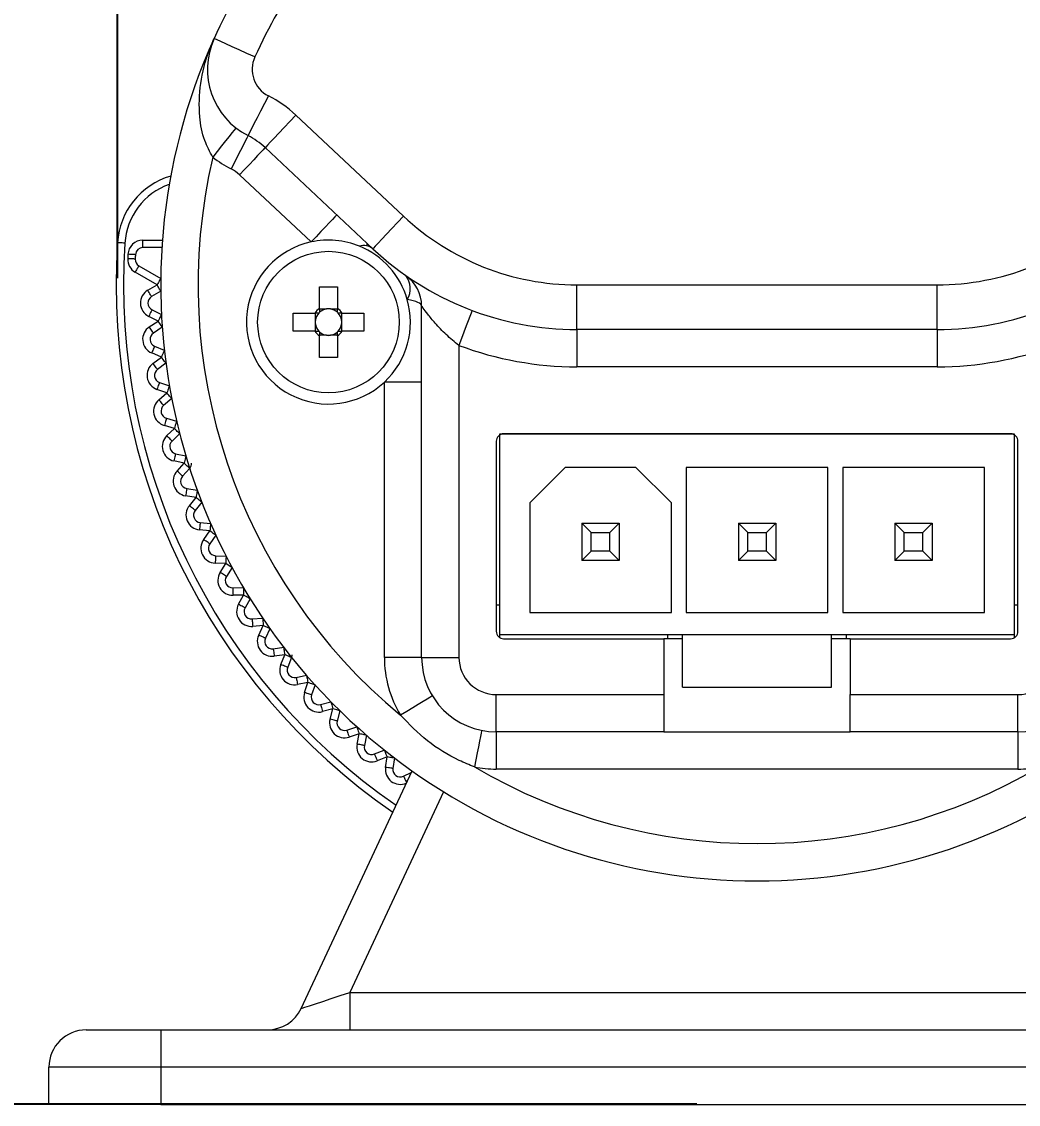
# Model space of a CAD drawing. Header units: inches. Extents: x 3.3 to 16.6, y 1.3 to 9.
# Drawn here: x 4.533 to 5.571, y 4.574 to 5.702 of the extents above; entities that cross this region are included whole.
import ezdxf

# ---------------------------------------------------------------- set-up
doc = ezdxf.new("R2010")
doc.units = ezdxf.units.IN
doc.header["$MEASUREMENT"] = 0
doc.layers.add('DIMENSIONS', color=1, linetype='Continuous', lineweight=15)
doc.styles.get("Standard").update_dxf_attribs({"font": 'Arial.ttf'})
doc.dimstyles.new('Standard .180IN', dxfattribs={"dimtxt": 0.18, "dimasz": 0.18, "dimexe": 0.18, "dimexo": 0.0625, "dimgap": 0.09, "dimtad": 0, "dimtih": 1, "dimtoh": 1, "dimdec": 5, "dimzin": 0, "dimdsep": 46, "dimlunit": 4, "dimtxsty": 'Standard', "dimcen": 0.09, "dimadec": 0, "dimazin": 0, "dimtfac": 1, "dimtdec": 5, "dimtofl": 0, "dimtmove": 0, "dimatfit": 3, "dimfxl": 1, "dimtolj": 1, "dimtzin": 0, "dimarcsym": 0})

# ---------------------------------------------------------------- blocks, each defined once
blk = doc.blocks.new('*D4')
at = {"layer": 'Defpoints', "color": 0, "transparency": 16777216}
for p in [(5.9663, 6.5191), (4.6328, 5.3718), (5.9663, 5.3718)]:
    blk.add_point(p, dxfattribs=at)
at = {"layer": 'DIMENSIONS', "color": 0, "lineweight": -2, "transparency": 16777216}
for p, q in [((5.2996, 6.5191), (5.3211, 7.6665)), ((5.3211, 7.6665), (5.5011, 7.6665)), ((4.6328, 5.4343), (4.6328, 6.6991)), ((5.9663, 5.4343), (5.9663, 6.6991)), ((4.8128, 6.5191), (5.7863, 6.5191))]:
    blk.add_line(p, q, dxfattribs=at)
at = {"layer": 'DIMENSIONS', "color": 0, "transparency": 16777216}
for points in [[(4.8128, 6.5491), (4.8128, 6.4891), (4.6328, 6.5191)], [(5.7863, 6.5491), (5.7863, 6.4891), (5.9663, 6.5191)]]:
    blk.add_solid(points, dxfattribs=at)
at = {"layer": 'DIMENSIONS', "color": 0, "transparency": 16777216, "insert": (6.2443, 7.6665), "char_height": 0.18, "attachment_point": 5}
blk.add_mtext('\\A1;1{\\H1x;\\S11/32;}"\\P [33.87 mm]', dxfattribs=at)
blk = doc.blocks.new('*D5')
at = {"layer": 'Defpoints', "color": 0, "transparency": 16777216}
for p in [(3.826, 5.9013), (5.2986, 5.9013), (5.2986, 4.5739)]:
    blk.add_point(p, dxfattribs=at)
at = {"layer": 'DIMENSIONS', "color": 0, "lineweight": -2, "transparency": 16777216}
for p, q in [((5.2361, 5.9013), (3.646, 5.9013)), ((3.826, 5.7213), (3.826, 5.6826)), ((3.826, 4.7539), (3.826, 4.7925)), ((5.2361, 4.5739), (3.646, 4.5739))]:
    blk.add_line(p, q, dxfattribs=at)
at = {"layer": 'DIMENSIONS', "color": 0, "transparency": 16777216}
for points in [[(3.796, 5.7213), (3.856, 5.7213), (3.826, 5.9013)], [(3.796, 4.7539), (3.856, 4.7539), (3.826, 4.5739)]]:
    blk.add_solid(points, dxfattribs=at)
at = {"layer": 'DIMENSIONS', "color": 0, "transparency": 16777216, "insert": (3.826, 5.2376), "char_height": 0.18, "attachment_point": 5}
blk.add_mtext('\\A1;1{\\H1x;\\S5/16;}"\\P [33.72 mm]', dxfattribs=at)

msp = doc.modelspace()

# ---------------------------------------------------------------- linework, layer by layer
at = {"color": 7, "linetype": 'Continuous', "lineweight": 15}
for p, q in [((4.818371, 5.604274), (4.930535, 5.498954)), ((4.898664, 5.465013), (4.786501, 5.570332)), ((4.834442, 5.472093), (4.759942, 5.542047)), ((4.659206, 5.466254), (4.659206, 5.474014)), ((4.892373, 5.47092), (4.892373, 5.467676)), ((4.679066, 5.466254), (4.659206, 5.466254)), ((4.655124, 5.447297), (4.677852, 5.434175)), ((4.673972, 5.427455), (4.651244, 5.440577)), ((4.664467, 5.421967), (4.673972, 5.427455)), ((4.843138, 5.425515), (4.861762, 5.425515)), ((4.843138, 5.402936), (4.843138, 5.425515)), ((4.861762, 5.425515), (4.861762, 5.402936)), ((5.111135, 5.427455), (5.486154, 5.427455)), ((5.111135, 5.380895), (5.111135, 5.427455)), ((5.486154, 5.380895), (5.486154, 5.427455)), ((4.677852, 5.420734), (4.668347, 5.415246)), ((4.843138, 5.402301), (4.850439, 5.402301)), ((4.854461, 5.402301), (4.861762, 5.402301)), ((4.949449, 5.03946), (4.949449, 5.405384)), ((4.675112, 5.389738), (4.665293, 5.394642)), ((4.66876, 5.401584), (4.678579, 5.39668)), ((4.815591, 5.379343), (4.815591, 5.397967)), ((4.815591, 5.397967), (4.838169, 5.397967)), ((4.838804, 5.390666), (4.838804, 5.397967)), ((4.866096, 5.397967), (4.866096, 5.390666)), ((4.866731, 5.397967), (4.88931, 5.397967)), ((4.88931, 5.397967), (4.88931, 5.379343)), ((4.665956, 5.383686), (4.675112, 5.389738)), ((4.679391, 5.383264), (4.670234, 5.377212)), ((4.838169, 5.379343), (4.815591, 5.379343)), ((4.838804, 5.379343), (4.838804, 5.386644)), ((4.866096, 5.386644), (4.866096, 5.379343)), ((4.88931, 5.379343), (4.866731, 5.379343)), ((5.486154, 5.380895), (5.111135, 5.380895)), ((5.111135, 5.380895), (5.111135, 5.342096)), ((5.486154, 5.380895), (5.486154, 5.342096)), ((4.850439, 5.375009), (4.843138, 5.375009)), ((4.843138, 5.351796), (4.843138, 5.374374)), ((4.861762, 5.375009), (4.854461, 5.375009)), ((4.861762, 5.374374), (4.861762, 5.351796)), ((4.671471, 5.3636), (4.681569, 5.359298)), ((4.988248, 5.364433), (4.988248, 5.03946)), ((4.678527, 5.352159), (4.66843, 5.356461)), ((4.669753, 5.345565), (4.678527, 5.352159)), ((4.683189, 5.345955), (4.674414, 5.339362)), ((4.861762, 5.351796), (4.843138, 5.351796)), ((5.486154, 5.342096), (5.111135, 5.342096)), ((4.676471, 5.325848), (4.68681, 5.322164)), ((4.949449, 5.326213), (4.910649, 5.326213)), ((4.910649, 5.03946), (4.910649, 5.326213)), ((4.684205, 5.314854), (4.673866, 5.318539)), ((4.675844, 5.307743), (4.684205, 5.314854)), ((4.689232, 5.308943), (4.680872, 5.301832)), ((4.692124, 5.277961), (4.681582, 5.281014)), ((4.683741, 5.288468), (4.694283, 5.285414)), ((4.684209, 5.270358), (4.692124, 5.277961)), ((4.6975, 5.272364), (4.689584, 5.264761)), ((5.030928, 5.272257), (5.566361, 5.272257)), ((5.030928, 5.062739), (5.030928, 5.272257)), ((5.562481, 5.272257), (5.034808, 5.272257)), ((5.566361, 5.272257), (5.566361, 5.062739)), ((5.027048, 5.264497), (5.027048, 5.066619)), ((5.570241, 5.066619), (5.570241, 5.264497)), ((4.702257, 5.241613), (4.69155, 5.244024)), ((4.693255, 5.251595), (4.703962, 5.249183)), ((4.694815, 5.233546), (4.702257, 5.241613)), ((4.707961, 5.236351), (4.700518, 5.228284)), ((5.098827, 5.237337), (5.061967, 5.200477)), ((5.172546, 5.237337), (5.098827, 5.237337)), ((5.209405, 5.200477), (5.172546, 5.237337)), ((5.372363, 5.237337), (5.224925, 5.237337)), ((5.224925, 5.237337), (5.224925, 5.086019)), ((5.372363, 5.086019), (5.372363, 5.237337)), ((5.535321, 5.237337), (5.387883, 5.237337)), ((5.387883, 5.237337), (5.387883, 5.086019)), ((5.535321, 5.086019), (5.535321, 5.237337)), ((4.704977, 5.215363), (4.715811, 5.213602)), ((4.714566, 5.205943), (4.703733, 5.207703)), ((4.707624, 5.197441), (4.714566, 5.205943)), ((4.720577, 5.201035), (4.713635, 5.192533)), ((5.061967, 5.200477), (5.061967, 5.086019)), ((5.209405, 5.086019), (5.209405, 5.200477)), ((4.718866, 5.179905), (4.729786, 5.178802)), ((5.125987, 5.169438), (5.116287, 5.179138)), ((5.116287, 5.179138), (5.155086, 5.179138)), ((5.116287, 5.179138), (5.116287, 5.140338)), ((5.145386, 5.169438), (5.155086, 5.179138)), ((5.155086, 5.179138), (5.155086, 5.140338)), ((5.288944, 5.169438), (5.279245, 5.179138)), ((5.279245, 5.179138), (5.318044, 5.179138)), ((5.279245, 5.179138), (5.279245, 5.140338)), ((5.308344, 5.169438), (5.318044, 5.179138)), ((5.318044, 5.179138), (5.318044, 5.140338)), ((5.451902, 5.169438), (5.442202, 5.179138)), ((5.442202, 5.179138), (5.481002, 5.179138)), ((5.442202, 5.179138), (5.442202, 5.140338)), ((5.471302, 5.169438), (5.481002, 5.179138)), ((5.481002, 5.179138), (5.481002, 5.140338)), ((4.729006, 5.171081), (4.718086, 5.172184)), ((4.722591, 5.162176), (4.729006, 5.171081)), ((4.735302, 5.166545), (4.728887, 5.15764)), ((5.125987, 5.169438), (5.145386, 5.169438)), ((5.125987, 5.150038), (5.125987, 5.169438)), ((5.145386, 5.150038), (5.145386, 5.169438)), ((5.288944, 5.169438), (5.308344, 5.169438)), ((5.288944, 5.150038), (5.288944, 5.169438)), ((5.308344, 5.150038), (5.308344, 5.169438)), ((5.451902, 5.169438), (5.471302, 5.169438)), ((5.451902, 5.150038), (5.451902, 5.169438)), ((5.471302, 5.150038), (5.471302, 5.169438)), ((4.734871, 5.145351), (4.745837, 5.144909)), ((5.116287, 5.140338), (5.125987, 5.150038)), ((5.145386, 5.150038), (5.125987, 5.150038)), ((5.155086, 5.140338), (5.145386, 5.150038)), ((5.279245, 5.140338), (5.288944, 5.150038)), ((5.308344, 5.150038), (5.288944, 5.150038)), ((5.318044, 5.140338), (5.308344, 5.150038)), ((5.442202, 5.140338), (5.451902, 5.150038)), ((5.471302, 5.150038), (5.451902, 5.150038)), ((5.481002, 5.140338), (5.471302, 5.150038)), ((4.745525, 5.137155), (4.734558, 5.137597)), ((4.739659, 5.127879), (4.745525, 5.137155)), ((4.752083, 5.133008), (4.746217, 5.123731)), ((5.155086, 5.140338), (5.116287, 5.140338)), ((5.318044, 5.140338), (5.279245, 5.140338)), ((5.481002, 5.140338), (5.442202, 5.140338)), ((4.752932, 5.111825), (4.763906, 5.112046)), ((4.764062, 5.104288), (4.753088, 5.104067)), ((4.758767, 5.094674), (4.764062, 5.104288)), ((4.770859, 5.100544), (4.765564, 5.090931)), ((5.030928, 5.093779), (5.027048, 5.093779)), ((5.061967, 5.086019), (5.209405, 5.086019)), ((5.224925, 5.086019), (5.372363, 5.086019)), ((5.387883, 5.086019), (5.535321, 5.086019)), ((5.570241, 5.093779), (5.566361, 5.093779)), ((4.772985, 5.079452), (4.783925, 5.080335)), ((4.784549, 5.0726), (4.773609, 5.071717)), ((4.779844, 5.062685), (4.784549, 5.0726)), ((4.79156, 5.069274), (4.786855, 5.059358)), ((5.221045, 5.062739), (5.030928, 5.062739)), ((5.030928, 5.059899), (5.030928, 5.062739)), ((5.034808, 5.058859), (5.201646, 5.058859)), ((5.201646, 5.058859), (5.201646, 5.00066)), ((5.221045, 5.058859), (5.201646, 5.058859)), ((5.205526, 5.062739), (5.205526, 5.058859)), ((5.376243, 5.062739), (5.221045, 5.062739)), ((5.221045, 5.00842), (5.221045, 5.062739)), ((5.566361, 5.062739), (5.376243, 5.062739)), ((5.376243, 5.00842), (5.376243, 5.062739)), ((5.395643, 5.058859), (5.376243, 5.058859)), ((5.391763, 5.058859), (5.391763, 5.062739)), ((5.395643, 5.058859), (5.395643, 5.00066)), ((5.395643, 5.058859), (5.562481, 5.058859)), ((5.566361, 5.062739), (5.566361, 5.059899)), ((4.794956, 5.048348), (4.805823, 5.049891)), ((4.806913, 5.042208), (4.796046, 5.040666)), ((4.802815, 5.032026), (4.806913, 5.042208)), ((4.814112, 5.03931), (4.810014, 5.029128)), ((4.949449, 5.03946), (4.910649, 5.03946)), ((4.949449, 5.03946), (4.988248, 5.03946)), ((4.818765, 5.018628), (4.829518, 5.020824)), ((4.831071, 5.01322), (4.820317, 5.011025)), ((4.827595, 5.00281), (4.831071, 5.01322)), ((4.838431, 5.010763), (4.834956, 5.000352)), ((5.221045, 5.00842), (5.376243, 5.00842)), ((5.027048, 4.961861), (5.027048, 5.00066)), ((5.027048, 5.00066), (5.201646, 5.00066)), ((5.201646, 5.00066), (5.201646, 4.961861)), ((5.395643, 5.00066), (5.570241, 5.00066)), ((5.395643, 4.961861), (5.395643, 5.00066)), ((5.570241, 4.961861), (5.570241, 5.00066)), ((4.844325, 4.9904), (4.854926, 4.99324)), ((4.856935, 4.985745), (4.846333, 4.982904)), ((4.854094, 4.975143), (4.856935, 4.985745)), ((4.86443, 4.983736), (4.861589, 4.973135)), ((4.871542, 4.963766), (4.881953, 4.967241)), ((4.88441, 4.959881), (4.873999, 4.956405)), ((4.882215, 4.949127), (4.88441, 4.959881)), ((4.892013, 4.958329), (4.889818, 4.947575)), ((5.201646, 4.961861), (5.027048, 4.961861)), ((5.027048, 4.961861), (5.027048, 4.923061)), ((5.201646, 4.961861), (5.395643, 4.961861)), ((5.570241, 4.961861), (5.395643, 4.961861)), ((5.570241, 4.961861), (5.570241, 4.923061)), ((4.900318, 4.938824), (4.9105, 4.942922)), ((4.913397, 4.935723), (4.903215, 4.931625)), ((4.911855, 4.924856), (4.913397, 4.935723)), ((4.92108, 4.934633), (4.919538, 4.923766)), ((4.824097, 4.673867), (4.939412, 4.92116)), ((4.930548, 4.915665), (4.93864, 4.919505)), ((5.570241, 4.923061), (5.027048, 4.923061)), ((4.874554, 4.690264), (5.722735, 4.690264)), ((4.874554, 4.690264), (4.874554, 4.651465)), ((4.600253, 4.651465), (4.677852, 4.651465)), ((4.677852, 4.651465), (5.919436, 4.651465)), ((4.677852, 4.651465), (4.677852, 4.612665)), ((4.561454, 4.573866), (4.561454, 4.612665)), ((4.677852, 4.612665), (4.561454, 4.612665)), ((5.919436, 4.612665), (4.677852, 4.612665)), ((4.677852, 4.612665), (4.677852, 4.573866)), ((4.677852, 4.573866), (4.561454, 4.573866)), ((4.677852, 4.573866), (5.919436, 4.573866))]:
    msp.add_line(p, q, dxfattribs=at)
at = {"color": 8, "linetype": 'Continuous', "lineweight": 15}
for p, q in [((4.659206, 5.474014), (4.679601, 5.474014)), ((4.972112, 4.899478), (4.874554, 4.690264))]:
    msp.add_line(p, q, dxfattribs=at)
at = {"color": 7, "linetype": 'Continuous', "lineweight": 15, "flags": 128}
for points in [[(4.775751, 5.664784), (4.76748, 5.668539), (4.759526, 5.672148), (4.752196, 5.675475), (4.745772, 5.678391), (4.740499, 5.680784), (4.736581, 5.682563), (4.734169, 5.683658), (4.733354, 5.684027)], [(4.789889, 5.624317), (4.785755, 5.616229), (4.78178, 5.608452), (4.778117, 5.601284), (4.774906, 5.595002), (4.77227, 5.589846), (4.770312, 5.586015), (4.769106, 5.583656), (4.768699, 5.582859)], [(4.818371, 5.604274), (4.812154, 5.597652), (4.806175, 5.591285), (4.800665, 5.585416), (4.795835, 5.580273), (4.791872, 5.576052), (4.788927, 5.572915), (4.787113, 5.570984), (4.786501, 5.570332)], [(4.756042, 5.590963), (4.755581, 5.590377), (4.754216, 5.588641), (4.751999, 5.585823), (4.749016, 5.58203), (4.745382, 5.577409), (4.741235, 5.572137), (4.736735, 5.566416), (4.732055, 5.560466)], [(4.768699, 5.582859), (4.76836, 5.582195), (4.767355, 5.580229), (4.765723, 5.577037), (4.763527, 5.57274), (4.760851, 5.567505), (4.757799, 5.561532), (4.754486, 5.555051), (4.751041, 5.548311)], [(4.786501, 5.570332), (4.78599, 5.569788), (4.784479, 5.568179), (4.782025, 5.565565), (4.778722, 5.562047), (4.774697, 5.557761), (4.770105, 5.552871), (4.765123, 5.547565), (4.759942, 5.542047)], [(4.861001, 5.500378), (4.860491, 5.499834), (4.858979, 5.498225), (4.856525, 5.495611), (4.853222, 5.492093), (4.849197, 5.487807), (4.844606, 5.482917), (4.839624, 5.477611), (4.834442, 5.472093)], [(4.930535, 5.498954), (4.924317, 5.492333), (4.918338, 5.485965), (4.912828, 5.480097), (4.907999, 5.474954), (4.904035, 5.470733), (4.90109, 5.467596), (4.899277, 5.465665), (4.898664, 5.465013)], [(4.640482, 5.470849), (4.638971, 5.470948), (4.637519, 5.471044), (4.63618, 5.471132), (4.635007, 5.47121), (4.634044, 5.471273), (4.633328, 5.47132), (4.632888, 5.471349), (4.632739, 5.471359)], [(4.651455, 5.45887), (4.651306, 5.458878), (4.650865, 5.458899), (4.650149, 5.458934), (4.649185, 5.458981), (4.64801, 5.459038), (4.64667, 5.459103), (4.645216, 5.459173), (4.643704, 5.459247)], [(4.651251, 5.454339), (4.651102, 5.454346), (4.65066, 5.454364), (4.649944, 5.454394), (4.64898, 5.454434), (4.647805, 5.454482), (4.646465, 5.454538), (4.64501, 5.454598), (4.643497, 5.454661)], [(4.655124, 5.447297), (4.655049, 5.447168), (4.654829, 5.446786), (4.65447, 5.446165), (4.653988, 5.445329), (4.6534, 5.44431), (4.652729, 5.443149), (4.652001, 5.441888), (4.651244, 5.440577)], [(4.677852, 5.434175), (4.677778, 5.434046), (4.677557, 5.433663), (4.677199, 5.433042), (4.676716, 5.432207), (4.676128, 5.431188), (4.675457, 5.430026), (4.674729, 5.428766), (4.673972, 5.427455)], [(4.677852, 5.420734), (4.677778, 5.420863), (4.677557, 5.421246), (4.677199, 5.421867), (4.676716, 5.422703), (4.676128, 5.423721), (4.675457, 5.424883), (4.674729, 5.426144), (4.673972, 5.427455)], [(4.668347, 5.415246), (4.668273, 5.415376), (4.668052, 5.415758), (4.667693, 5.416379), (4.667211, 5.417215), (4.666623, 5.418233), (4.665952, 5.419395), (4.665224, 5.420656), (4.664467, 5.421967)], [(4.949449, 5.405384), (4.949199, 5.406368), (4.948451, 5.407341), (4.947216, 5.408287), (4.945508, 5.409197), (4.943351, 5.410057), (4.940773, 5.410857), (4.937805, 5.411586), (4.934487, 5.412236)], [(4.66876, 5.401584), (4.668693, 5.401451), (4.668496, 5.401056), (4.668176, 5.400414), (4.667745, 5.399551), (4.667219, 5.398499), (4.66662, 5.397298), (4.665969, 5.395996), (4.665293, 5.394642)], [(4.678579, 5.39668), (4.678513, 5.396547), (4.678315, 5.396152), (4.677995, 5.39551), (4.677564, 5.394647), (4.677038, 5.393595), (4.676439, 5.392395), (4.675789, 5.391092), (4.675112, 5.389738)], [(5.001902, 5.40075), (5.00164, 5.400052), (5.000863, 5.397986), (4.999601, 5.39463), (4.997903, 5.390113), (4.995834, 5.38461), (4.993474, 5.378331), (4.990912, 5.371518), (4.988248, 5.364433)], [(4.670234, 5.377212), (4.670152, 5.377337), (4.669909, 5.377705), (4.669513, 5.378303), (4.668981, 5.379108), (4.668333, 5.38009), (4.667593, 5.381209), (4.66679, 5.382423), (4.665956, 5.383686)], [(4.679391, 5.383264), (4.679308, 5.383388), (4.679065, 5.383757), (4.67867, 5.384355), (4.678138, 5.38516), (4.677489, 5.386141), (4.676749, 5.38726), (4.675947, 5.388475), (4.675112, 5.389738)], [(4.671471, 5.3636), (4.671413, 5.363463), (4.67124, 5.363056), (4.670959, 5.362397), (4.67058, 5.361509), (4.670119, 5.360427), (4.669594, 5.359193), (4.669023, 5.357853), (4.66843, 5.356461)], [(4.681569, 5.359298), (4.68151, 5.35916), (4.681337, 5.358754), (4.681056, 5.358094), (4.680678, 5.357207), (4.680217, 5.356125), (4.679691, 5.354891), (4.67912, 5.353551), (4.678527, 5.352159)], [(4.674414, 5.339362), (4.674325, 5.339481), (4.674059, 5.339834), (4.673629, 5.340407), (4.673049, 5.341179), (4.672343, 5.342119), (4.671537, 5.343191), (4.670662, 5.344355), (4.669753, 5.345565)], [(4.683189, 5.345955), (4.683099, 5.346074), (4.682834, 5.346427), (4.682403, 5.347001), (4.681823, 5.347772), (4.681117, 5.348712), (4.680311, 5.349785), (4.679436, 5.350948), (4.678527, 5.352159)], [(4.676471, 5.325848), (4.676421, 5.325708), (4.676273, 5.325292), (4.676032, 5.324617), (4.675708, 5.323707), (4.675313, 5.3226), (4.674863, 5.321336), (4.674374, 5.319965), (4.673866, 5.318539)], [(4.68681, 5.322164), (4.68676, 5.322023), (4.686611, 5.321607), (4.686371, 5.320932), (4.686047, 5.320023), (4.685652, 5.318915), (4.685202, 5.317652), (4.684713, 5.31628), (4.684205, 5.314854)], [(4.689232, 5.308943), (4.689136, 5.309057), (4.68885, 5.309393), (4.688385, 5.30994), (4.68776, 5.310675), (4.686998, 5.31157), (4.686129, 5.312592), (4.685185, 5.313701), (4.684205, 5.314854)], [(4.680872, 5.301832), (4.680775, 5.301946), (4.680489, 5.302282), (4.680025, 5.302828), (4.6794, 5.303563), (4.678638, 5.304459), (4.677768, 5.305481), (4.676825, 5.30659), (4.675844, 5.307743)], [(4.683741, 5.288468), (4.683699, 5.288325), (4.683577, 5.287901), (4.683377, 5.287212), (4.683109, 5.286285), (4.682781, 5.285155), (4.682408, 5.283867), (4.682003, 5.282468), (4.681582, 5.281014)], [(4.694283, 5.285414), (4.694242, 5.285271), (4.694119, 5.284847), (4.693919, 5.284158), (4.693651, 5.283231), (4.693324, 5.282102), (4.69295, 5.280813), (4.692545, 5.279415), (4.692124, 5.277961)], [(4.6975, 5.272364), (4.697396, 5.272472), (4.697091, 5.27279), (4.696594, 5.273308), (4.695925, 5.274003), (4.695111, 5.274852), (4.694181, 5.275819), (4.693173, 5.276869), (4.692124, 5.277961)], [(4.689584, 5.264761), (4.689481, 5.264869), (4.689175, 5.265187), (4.688678, 5.265704), (4.68801, 5.2664), (4.687195, 5.267249), (4.686266, 5.268216), (4.685257, 5.269266), (4.684209, 5.270358)], [(4.693255, 5.251595), (4.693222, 5.251449), (4.693125, 5.251018), (4.692967, 5.250319), (4.692755, 5.249377), (4.692497, 5.24823), (4.692202, 5.246921), (4.691882, 5.245501), (4.69155, 5.244024)], [(4.703962, 5.249183), (4.703929, 5.249038), (4.703832, 5.248607), (4.703675, 5.247907), (4.703463, 5.246966), (4.703204, 5.245819), (4.702909, 5.24451), (4.70259, 5.24309), (4.702257, 5.241613)], [(4.700518, 5.228284), (4.700409, 5.228385), (4.700084, 5.228684), (4.699557, 5.229171), (4.698848, 5.229825), (4.697984, 5.230622), (4.696998, 5.231532), (4.695928, 5.232519), (4.694815, 5.233546)], [(4.707961, 5.236351), (4.707851, 5.236452), (4.707526, 5.236752), (4.706999, 5.237238), (4.70629, 5.237892), (4.705426, 5.23869), (4.70444, 5.239599), (4.70337, 5.240586), (4.702257, 5.241613)], [(4.704977, 5.215363), (4.704953, 5.215216), (4.704882, 5.21478), (4.704767, 5.214072), (4.704613, 5.213119), (4.704424, 5.211959), (4.704209, 5.210635), (4.703975, 5.209198), (4.703733, 5.207703)], [(4.715811, 5.213602), (4.715787, 5.213455), (4.715716, 5.213019), (4.715601, 5.212311), (4.715446, 5.211359), (4.715257, 5.210198), (4.715042, 5.208874), (4.714809, 5.207437), (4.714566, 5.205943)], [(4.720577, 5.201035), (4.720461, 5.201129), (4.720119, 5.201409), (4.719564, 5.201862), (4.718816, 5.202473), (4.717905, 5.203216), (4.716866, 5.204065), (4.715739, 5.204985), (4.714566, 5.205943)], [(4.713635, 5.192533), (4.71352, 5.192628), (4.713178, 5.192907), (4.712622, 5.19336), (4.711875, 5.193971), (4.710964, 5.194715), (4.709925, 5.195563), (4.708797, 5.196484), (4.707624, 5.197441)], [(4.718866, 5.179905), (4.718851, 5.179757), (4.718807, 5.179317), (4.718735, 5.178604), (4.718638, 5.177644), (4.71852, 5.176474), (4.718385, 5.175139), (4.718238, 5.173691), (4.718086, 5.172184)], [(4.729786, 5.178802), (4.729771, 5.178653), (4.729727, 5.178214), (4.729655, 5.177501), (4.729558, 5.17654), (4.729439, 5.175371), (4.729305, 5.174036), (4.729158, 5.172587), (4.729006, 5.171081)], [(4.735302, 5.166545), (4.735181, 5.166633), (4.734823, 5.166891), (4.734241, 5.16731), (4.733458, 5.167874), (4.732504, 5.168561), (4.731416, 5.169345), (4.730234, 5.170196), (4.729006, 5.171081)], [(4.728887, 5.15764), (4.728766, 5.157727), (4.728408, 5.157985), (4.727826, 5.158404), (4.727043, 5.158969), (4.726089, 5.159656), (4.725, 5.16044), (4.723819, 5.161291), (4.722591, 5.162176)], [(4.734871, 5.145351), (4.734865, 5.145202), (4.734847, 5.14476), (4.734818, 5.144044), (4.734779, 5.14308), (4.734732, 5.141905), (4.734678, 5.140564), (4.734619, 5.13911), (4.734558, 5.137597)], [(4.745837, 5.144909), (4.745831, 5.14476), (4.745813, 5.144318), (4.745785, 5.143602), (4.745746, 5.142638), (4.745698, 5.141463), (4.745644, 5.140122), (4.745586, 5.138668), (4.745525, 5.137155)], [(4.752083, 5.133008), (4.751957, 5.133087), (4.751584, 5.133323), (4.750978, 5.133707), (4.750162, 5.134222), (4.749169, 5.134851), (4.748035, 5.135568), (4.746804, 5.136346), (4.745525, 5.137155)], [(4.746217, 5.123731), (4.746091, 5.123811), (4.745718, 5.124047), (4.745112, 5.12443), (4.744296, 5.124946), (4.743303, 5.125574), (4.742169, 5.126291), (4.740938, 5.127069), (4.739659, 5.127879)], [(4.752932, 5.111825), (4.752935, 5.111676), (4.752944, 5.111235), (4.752959, 5.110518), (4.752978, 5.109553), (4.753002, 5.108377), (4.753029, 5.107036), (4.753058, 5.105581), (4.753088, 5.104067)], [(4.763906, 5.112046), (4.763909, 5.111897), (4.763917, 5.111456), (4.763932, 5.110739), (4.763951, 5.109774), (4.763975, 5.108598), (4.764002, 5.107257), (4.764031, 5.105802), (4.764062, 5.104288)], [(4.770859, 5.100544), (4.770728, 5.100616), (4.770341, 5.100829), (4.769713, 5.101175), (4.768868, 5.101641), (4.767838, 5.102208), (4.766663, 5.102855), (4.765388, 5.103558), (4.764062, 5.104288)], [(4.765564, 5.090931), (4.765433, 5.091003), (4.765046, 5.091216), (4.764418, 5.091562), (4.763573, 5.092027), (4.762543, 5.092594), (4.761368, 5.093242), (4.760093, 5.093944), (4.758767, 5.094674)], [(4.772985, 5.079452), (4.772997, 5.079303), (4.773033, 5.078863), (4.77309, 5.078148), (4.773168, 5.077187), (4.773263, 5.076014), (4.77337, 5.074677), (4.773488, 5.073226), (4.773609, 5.071717)], [(4.783925, 5.080335), (4.783937, 5.080187), (4.783973, 5.079746), (4.78403, 5.079032), (4.784108, 5.07807), (4.784203, 5.076898), (4.78431, 5.07556), (4.784428, 5.074109), (4.784549, 5.0726)], [(4.79156, 5.069274), (4.791425, 5.069338), (4.791026, 5.069527), (4.790379, 5.069834), (4.789507, 5.070248), (4.788444, 5.070752), (4.787232, 5.071327), (4.785917, 5.071951), (4.784549, 5.0726)], [(4.786855, 5.059358), (4.78672, 5.059422), (4.786321, 5.059611), (4.785673, 5.059919), (4.784802, 5.060332), (4.783739, 5.060836), (4.782527, 5.061412), (4.781212, 5.062036), (4.779844, 5.062685)], [(4.794956, 5.048348), (4.794977, 5.048201), (4.795039, 5.047764), (4.79514, 5.047054), (4.795275, 5.046098), (4.79544, 5.044934), (4.795629, 5.043606), (4.795834, 5.042164), (4.796046, 5.040666)], [(4.805823, 5.049891), (4.805844, 5.049743), (4.805906, 5.049306), (4.806006, 5.048596), (4.806142, 5.04764), (4.806307, 5.046476), (4.806496, 5.045148), (4.8067, 5.043706), (4.806913, 5.042208)], [(4.814112, 5.03931), (4.813973, 5.039366), (4.813564, 5.039531), (4.812898, 5.039799), (4.812003, 5.040159), (4.810912, 5.040598), (4.809668, 5.041099), (4.808317, 5.041642), (4.806913, 5.042208)], [(4.814112, 5.03931), (4.814616, 5.041272), (4.814673, 5.042208)], [(4.810014, 5.029128), (4.809875, 5.029184), (4.809466, 5.029349), (4.808801, 5.029617), (4.807905, 5.029977), (4.806814, 5.030416), (4.80557, 5.030917), (4.804219, 5.03146), (4.802815, 5.032026)], [(4.818765, 5.018628), (4.818795, 5.018482), (4.818883, 5.018049), (4.819026, 5.017347), (4.819219, 5.016401), (4.819455, 5.015249), (4.819723, 5.013935), (4.820014, 5.012508), (4.820317, 5.011025)], [(4.829518, 5.020824), (4.829548, 5.020677), (4.829637, 5.020245), (4.82978, 5.019542), (4.829973, 5.018597), (4.830208, 5.017444), (4.830477, 5.01613), (4.830768, 5.014704), (4.831071, 5.01322)], [(4.838431, 5.010763), (4.83829, 5.01081), (4.837871, 5.01095), (4.837191, 5.011177), (4.836275, 5.011483), (4.83516, 5.011855), (4.833887, 5.01228), (4.832507, 5.012741), (4.831071, 5.01322)], [(4.834956, 5.000352), (4.834814, 5.0004), (4.834395, 5.000539), (4.833715, 5.000767), (4.8328, 5.001072), (4.831684, 5.001444), (4.830412, 5.001869), (4.829031, 5.00233), (4.827595, 5.00281)], [(4.960663, 4.999277), (4.960025, 4.998891), (4.958136, 4.997747), (4.955069, 4.995891), (4.950941, 4.993392), (4.945911, 4.990348), (4.940173, 4.986874), (4.933946, 4.983105), (4.927471, 4.979185)], [(4.844325, 4.9904), (4.844363, 4.990256), (4.844477, 4.989829), (4.844663, 4.989136), (4.844913, 4.988204), (4.845217, 4.987068), (4.845564, 4.985773), (4.845941, 4.984366), (4.846333, 4.982904)], [(4.854926, 4.99324), (4.854965, 4.993096), (4.855079, 4.99267), (4.855265, 4.991977), (4.855514, 4.991045), (4.855819, 4.989909), (4.856166, 4.988613), (4.856543, 4.987207), (4.856935, 4.985745)], [(4.86443, 4.983736), (4.864286, 4.983775), (4.863859, 4.983889), (4.863167, 4.984075), (4.862235, 4.984325), (4.861099, 4.984629), (4.859803, 4.984976), (4.858397, 4.985353), (4.856935, 4.985745)], [(4.861589, 4.973135), (4.861445, 4.973173), (4.861019, 4.973288), (4.860326, 4.973473), (4.859394, 4.973723), (4.858258, 4.974027), (4.856962, 4.974375), (4.855556, 4.974751), (4.854094, 4.975143)], [(4.871542, 4.963766), (4.871589, 4.963624), (4.871729, 4.963206), (4.871956, 4.962525), (4.872262, 4.96161), (4.872634, 4.960495), (4.873059, 4.959222), (4.87352, 4.957841), (4.873999, 4.956405)], [(4.881953, 4.967241), (4.882, 4.9671), (4.88214, 4.966681), (4.882367, 4.966001), (4.882673, 4.965086), (4.883045, 4.96397), (4.88347, 4.962698), (4.883931, 4.961317), (4.88441, 4.959881)], [(5.012014, 4.963331), (5.01187, 4.962599), (5.011442, 4.960433), (5.010748, 4.956916), (5.009813, 4.952182), (5.008674, 4.946414), (5.007374, 4.939833), (5.005964, 4.932692), (5.004498, 4.925266)], [(4.892013, 4.958329), (4.891867, 4.958359), (4.891435, 4.958447), (4.890732, 4.95859), (4.889786, 4.958783), (4.888634, 4.959019), (4.88732, 4.959287), (4.885894, 4.959578), (4.88441, 4.959881)], [(4.889818, 4.947575), (4.889672, 4.947605), (4.889239, 4.947693), (4.888537, 4.947837), (4.887591, 4.94803), (4.886439, 4.948265), (4.885124, 4.948533), (4.883698, 4.948824), (4.882215, 4.949127)], [(4.9105, 4.942922), (4.910556, 4.942784), (4.910721, 4.942374), (4.910988, 4.941709), (4.911349, 4.940813), (4.911788, 4.939723), (4.912289, 4.938478), (4.912832, 4.937128), (4.913397, 4.935723)], [(4.900318, 4.938824), (4.900374, 4.938686), (4.900539, 4.938276), (4.900807, 4.937611), (4.901167, 4.936716), (4.901606, 4.935625), (4.902107, 4.93438), (4.90265, 4.93303), (4.903215, 4.931625)], [(4.92108, 4.934633), (4.920933, 4.934654), (4.920495, 4.934716), (4.919785, 4.934817), (4.91883, 4.934952), (4.917666, 4.935117), (4.916337, 4.935306), (4.914896, 4.93551), (4.913397, 4.935723)], [(4.919538, 4.923766), (4.919391, 4.923787), (4.918953, 4.923849), (4.918243, 4.92395), (4.917288, 4.924085), (4.916124, 4.924251), (4.914795, 4.924439), (4.913354, 4.924644), (4.911855, 4.924856)], [(4.824097, 4.673867), (4.825066, 4.674182), (4.827938, 4.675115), (4.8326, 4.67663), (4.838875, 4.678669), (4.846521, 4.681154), (4.855245, 4.683989), (4.86471, 4.687065), (4.874554, 4.690264)]]:
    msp.add_lwpolyline(points, dxfattribs=at)
at = {"color": 8, "linetype": 'Continuous', "lineweight": 15, "flags": 128}
msp.add_lwpolyline([(4.930548, 4.915665), (4.930612, 4.91553), (4.930801, 4.915132), (4.931108, 4.914484), (4.931522, 4.913612), (4.932026, 4.912549), (4.932601, 4.911337), (4.933225, 4.910022), (4.933726, 4.908967)], dxfattribs=at)
at = {"color": 7, "linetype": 'Continuous', "lineweight": 15}
msp.add_circle((4.85245, 5.388655), 0.073719, dxfattribs=at)
for centre, radius, start, end in [((5.298644, 5.427455), 0.620792, 145.25307, 155.587744), ((5.298644, 5.427455), 0.574233, 145.25307, 155.587744), ((5.298644, 5.427455), 0.620792, 155.587744, 24.412256), ((4.804015, 5.651956), 0.077599, 155.587744, 242.927904), ((4.804015, 5.651956), 0.03104, 155.587744, 242.927904), ((4.733383, 5.513762), 0.124158, 46.802582, 62.927904), ((4.733383, 5.513762), 0.077599, 46.802582, 62.927904), ((5.298644, 5.427455), 0.581992, 166.788562, 230.37473), ((4.804015, 5.651956), 0.116398, 231.813597, 242.927904), ((4.71017, 5.466254), 0.077599, 106.393549, 176.227816), ((4.733383, 5.513762), 0.038799, 46.802582, 62.927904), ((5.111135, 5.691291), 0.263837, 226.802582, 270), ((5.486154, 5.691291), 0.263837, 270, 313.197418), ((5.298644, 5.427455), 0.667351, 176.227816, 235.37277), ((4.659206, 5.458494), 0.01552, 90, 177.220933), ((4.85245, 5.388655), 0.085359, 102.179046, 312.985886), ((4.85245, 5.388655), 0.085359, 67.762002, 102.179046), ((5.298644, 5.427455), 0.655712, 177.220933, 177.622005), ((5.298644, 5.427455), 0.647952, 177.220933, 177.622005), ((4.659206, 5.458494), 0.00776, 90, 177.220933), ((4.889165, 5.452996), 0.015318, 51.674379, 106.734411), ((4.85245, 5.388655), 0.085359, 16.036576, 67.762002), ((5.111135, 5.691291), 0.310396, 226.802582, 270), ((5.486154, 5.691291), 0.310396, 270, 313.197418), ((4.659004, 5.454017), 0.01552, 177.622005, 240), ((4.659004, 5.454017), 0.00776, 177.622005, 240), ((4.910649, 5.405384), 0.038799, 0, 54.960917), ((4.915755, 5.423568), 0.021894, 328.827414, 38.34614), ((4.672227, 5.408526), 0.01552, 120, 243.461538), ((4.672227, 5.408526), 0.00776, 120, 243.461538), ((4.85245, 5.388655), 0.017049, 123.105627, 146.894373), ((4.85245, 5.388655), 0.013793, 98.382576, 132.462342), ((4.85245, 5.388655), 0.013793, 81.617424, 98.382576), ((4.85245, 5.388655), 0.013793, 47.537658, 81.617424), ((4.85245, 5.388655), 0.017049, 33.105627, 56.894373), ((4.85245, 5.388655), 0.085359, 312.985886, 16.036576), ((4.85245, 5.388655), 0.013793, 171.617424, 188.382576), ((4.85245, 5.388655), 0.013793, 137.537658, 171.617424), ((4.85245, 5.388655), 0.013793, 132.462342, 137.537658), ((4.85245, 5.388655), 0.013793, 42.462342, 47.537658), ((4.85245, 5.388655), 0.013793, 8.382576, 42.462342), ((4.85245, 5.388655), 0.013793, 351.617424, 8.382576), ((4.674513, 5.370739), 0.01552, 123.461538, 246.923077), ((4.85245, 5.388655), 0.017049, 213.105627, 236.894373), ((4.85245, 5.388655), 0.013793, 188.382576, 222.462342), ((4.85245, 5.388655), 0.013793, 222.462342, 227.537658), ((4.85245, 5.388655), 0.013793, 312.462342, 317.537658), ((4.85245, 5.388655), 0.017049, 303.105627, 326.894373), ((4.85245, 5.388655), 0.013793, 317.537658, 351.617424), ((4.674513, 5.370739), 0.00776, 123.461538, 246.923077), ((4.85245, 5.388655), 0.013793, 227.537658, 261.617424), ((4.85245, 5.388655), 0.013793, 261.617424, 278.382576), ((4.85245, 5.388655), 0.013793, 278.382576, 312.462342), ((5.111135, 5.691291), 0.349195, 249.395642, 270), ((5.486154, 5.691291), 0.349195, 270, 290.604358), ((4.679076, 5.333158), 0.01552, 126.923077, 250.384615), ((4.679076, 5.333158), 0.00776, 126.923077, 250.384615), ((4.6859, 5.295921), 0.01552, 130.384615, 253.846154), ((4.6859, 5.295921), 0.00776, 130.384615, 253.846154), ((4.69496, 5.259165), 0.01552, 133.846154, 257.307692), ((5.034808, 5.264497), 0.00776, 90, 180), ((5.562481, 5.264497), 0.00776, 0, 90), ((4.69496, 5.259165), 0.00776, 133.846154, 257.307692), ((4.706222, 5.223022), 0.01552, 137.307692, 260.769231), ((4.702257, 5.241613), 0.00776, 317.307692, 0), ((4.706222, 5.223022), 0.00776, 137.307692, 260.769231), ((4.719646, 5.187626), 0.01552, 140.769231, 264.230769), ((4.719646, 5.187626), 0.00776, 140.769231, 264.230769), ((4.735183, 5.153104), 0.01552, 144.230769, 267.692308), ((4.735183, 5.153104), 0.00776, 144.230769, 267.692308), ((4.752776, 5.119584), 0.01552, 147.692308, 271.153846), ((4.752776, 5.119584), 0.00776, 147.692308, 271.153846), ((4.772361, 5.087187), 0.01552, 151.153846, 274.615385), ((4.772361, 5.087187), 0.00776, 151.153846, 274.615385), ((5.034808, 5.066619), 0.00776, 180, 270), ((5.562481, 5.066619), 0.00776, 270, 0), ((4.793866, 5.056031), 0.01552, 154.615385, 278.076923), ((4.793866, 5.056031), 0.00776, 154.615385, 278.076923), ((4.817213, 5.026231), 0.01552, 158.076923, 281.538462), ((5.027048, 5.03946), 0.116398, 180, 211.186594), ((5.027048, 5.03946), 0.077599, 180, 270), ((5.027048, 5.03946), 0.038799, 180, 270), ((5.570241, 5.03946), 0.077599, 270, 0), ((5.570241, 5.03946), 0.038799, 270, 0), ((4.817213, 5.026231), 0.00776, 158.076923, 281.538462), ((4.842316, 4.997895), 0.01552, 161.538462, 285), ((4.842316, 4.997895), 0.00776, 161.538462, 285), ((4.869085, 4.971126), 0.01552, 165, 288.461538), ((4.869085, 4.971126), 0.00776, 165, 288.461538), ((4.897421, 4.946023), 0.01552, 168.461538, 291.923077), ((4.897421, 4.946023), 0.00776, 168.461538, 291.923077), ((4.927221, 4.922676), 0.00776, 171.923077, 295.384615), ((5.027048, 5.03946), 0.116398, 258.829366, 270), ((5.298644, 5.427455), 0.581992, 239.641229, 300.358771), ((5.570241, 5.03946), 0.116398, 270, 281.170634), ((4.788933, 4.690264), 0.038799, 270, 335), ((4.600253, 4.612665), 0.038799, 90, 180)]:
    msp.add_arc(centre, radius, start, end, dxfattribs=at)
at = {"color": 8, "linetype": 'Continuous', "lineweight": 15}
for centre, radius, start, end in [((4.71017, 5.466254), 0.069839, 109.614203, 176.227816), ((5.298644, 5.427455), 0.659591, 176.227816, 235.258411), ((4.927221, 4.922676), 0.01552, 171.923077, 293.865418)]:
    msp.add_arc(centre, radius, start, end, dxfattribs=at)
at = {"color": 7, "linetype": 'Continuous', "lineweight": 15}
for centre, major_axis, start_param, end_param in [((4.85245, 5.390355), (0, 0.012118), 6.11479496, 6.45157566), ((4.850751, 5.388655), (0.012118, 0), 2.9732023, 3.309983), ((4.85415, 5.388655), (0.012118, 0), 6.11479496, 6.45157566), ((4.85245, 5.386956), (0, 0.012118), 2.9732023, 3.309983)]:
    msp.add_ellipse(centre, major_axis=major_axis, ratio=0.99011591, start_param=start_param, end_param=end_param, dxfattribs=at)
for points, knots in [([(4.732055, 5.560466), (4.729006, 5.566117), (4.721816, 5.579445), (4.717278, 5.605906), (4.718331, 5.637917), (4.725334, 5.664838), (4.731494, 5.67992), (4.733298, 5.683902), (4.733354, 5.684027)], [0, 0, 0, 0, 0.14277871, 0.33674899, 0.60929789, 0.89512416, 0.99671038, 1, 1, 1, 1]), ([(4.843138, 5.402936), (4.843138, 5.402772), (4.843138, 5.401743), (4.843138, 5.400402), (4.843138, 5.399133), (4.843138, 5.398831)], [0, 0, 0, 0, 0.12607275, 0.79159958, 1, 1, 1, 1]), ([(4.861762, 5.398831), (4.861762, 5.399133), (4.861762, 5.400402), (4.861762, 5.401743), (4.861762, 5.402772), (4.861762, 5.402936)], [0, 0, 0, 0, 0.20840042, 0.87392725, 1, 1, 1, 1]), ([(4.988248, 5.364433), (4.983726, 5.368099), (4.974573, 5.375521), (4.963833, 5.387003), (4.955833, 5.396709), (4.952016, 5.401836), (4.949939, 5.404692), (4.949669, 5.405073), (4.949449, 5.405384)], [0, 0, 0, 0, 0.23381718, 0.47326375, 0.67255848, 0.84250222, 0.87188806, 1, 1, 1, 1]), ([(4.842275, 5.397967), (4.841972, 5.397967), (4.840704, 5.397967), (4.839362, 5.397967), (4.838333, 5.397967), (4.838169, 5.397967)], [0, 0, 0, 0, 0.20840043, 0.87392727, 1, 1, 1, 1]), ([(4.866731, 5.397967), (4.866567, 5.397967), (4.865538, 5.397967), (4.864197, 5.397967), (4.862928, 5.397967), (4.862626, 5.397967)], [0, 0, 0, 0, 0.12607273, 0.79159957, 1, 1, 1, 1]), ([(4.838169, 5.379343), (4.838333, 5.379343), (4.839362, 5.379343), (4.840704, 5.379343), (4.841972, 5.379343), (4.842275, 5.379343)], [0, 0, 0, 0, 0.12607273, 0.79159957, 1, 1, 1, 1]), ([(4.862626, 5.379343), (4.862928, 5.379343), (4.864197, 5.379343), (4.865538, 5.379343), (4.866567, 5.379343), (4.866731, 5.379343)], [0, 0, 0, 0, 0.20840043, 0.87392727, 1, 1, 1, 1]), ([(4.843138, 5.37848), (4.843138, 5.378177), (4.843138, 5.376909), (4.843138, 5.375567), (4.843138, 5.374538), (4.843138, 5.374374)], [0, 0, 0, 0, 0.20840041, 0.87392724, 1, 1, 1, 1]), ([(4.861762, 5.374374), (4.861762, 5.374538), (4.861762, 5.375567), (4.861762, 5.376909), (4.861762, 5.378177), (4.861762, 5.37848)], [0, 0, 0, 0, 0.12607276, 0.79159959, 1, 1, 1, 1]), ([(5.004498, 4.925266), (4.999116, 4.92747), (4.98178, 4.93457), (4.954485, 4.951336), (4.936468, 4.96991), (4.927471, 4.979185)], [0, 0, 0, 0, 0.1839128, 0.59245922, 1, 1, 1, 1])]:
    msp.add_open_spline(points, degree=3, knots=knots, dxfattribs=at)

# ---------------------------------------------------------------- dimensions: what is measured, and where the dimension line sits
at = {"layer": 'DIMENSIONS'}
dim = msp.add_linear_dim(base=(5.966281, 6.519069), p1=(4.632837, 5.371846), p2=(5.966281, 5.371846), dimstyle='Standard .180IN', override={"dimpost": '\\X', "dimtmove": 1}, dxfattribs=at)
dim.commit()
dim.dimension.update_dxf_attribs({"geometry": '*D4', "text_midpoint": (5.591054, 7.666461), "dimtype": 160})
dim = msp.add_linear_dim(base=(3.825996, 5.901294), p1=(5.298644, 4.573866), p2=(5.298644, 5.901294), angle=90, dimstyle='Standard .180IN', override={"dimpost": '\\X'}, dxfattribs=at)
dim.commit()
dim.dimension.update_dxf_attribs({"geometry": '*D5', "text_midpoint": (3.825996, 5.23758), "dimtype": 160})

doc.saveas('drawing.dxf')
